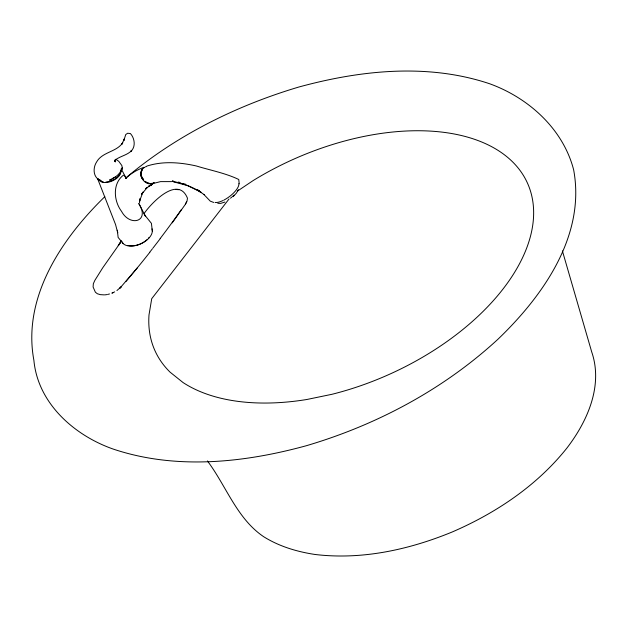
<?xml version="1.0" encoding="UTF-8"?>
<svg xmlns="http://www.w3.org/2000/svg" width="627" height="627" viewBox="0 0 627 627"><rect width="100%" height="100%" fill="white"/><g stroke="black" fill="none" stroke-linecap="round" stroke-linejoin="round"><path stroke-width="0.94" d="M239.208 183.805L238.762 179.487C225.649 173.17 210.374 170.285 196.322 165.975C180.129 162.33 162.801 160.888 146.804 166.116M142.415 168.812C137.501 175.058 144.555 185.89 152.29 183.531M140.832 172.151L140.965 176.054L141.914 178.327M139.5 202.717L140.127 198.547L139.641 200.875L142.964 192.05L141.577 194.26L147.463 187.277L145.558 188.649L152.4 184.252L148.528 186.313L152.055 184.557M114.882 160.63L114.772 161.155L114.749 160.7M121.748 169.517L122.241 167.973L121.857 165.536L118.738 161.296L115.823 159.266M120.125 243.033L118.237 245.643L121.285 240.572M121.183 170.285C119.091 175.105 114.365 177.997 109.647 179.839M186.54 201.941L185.529 203.963L186.995 201.283L187.465 198.179C177.935 174.745 150.793 203.556 143.889 213.846M114.6 161.39L115.642 159.642L114.553 160.598C119.585 156.107 127.093 155.48 131.717 150.496L130.502 151.601C136.059 147.345 134.789 138.199 130.4 133.543L127.681 133.245L125.761 134.515L123.778 140.667L124.42 138.716L121.826 144.265L122.774 142.713C116.481 152.157 102.295 151.828 96.621 161.954C92.741 167.84 92.945 177.425 100.296 180.396M238.432 189.699L236.316 193.234L233.119 196.627M172.245 222.836L185.521 204.112M120.298 242.806L102.75 267.768L94.849 280.371L93.345 283.71L93.094 286.986L95.382 292.213L97.357 293.75L100.249 294.635L104.223 294.886M141.428 170.325L141.961 169.627M160.324 238.55L152.894 248.167M229.051 198.955L151.726 298.679L149.007 314.895A204.23 117.727 -24.2 0 0 170.097 372.172L183.045 382.541A204.23 117.727 -24.2 0 0 306.885 399.485L331.887 394.312A204.23 117.727 -24.2 0 0 529.282 187.551A204.23 117.727 -24.2 0 0 253.183 180.545L237.39 191.141M149.657 252.313L152.361 248.856M148.333 238.487L149.171 237.421M137.266 267.948L119.82 288.271M104.842 196.659C61.752 238.581 22.125 297.308 33.889 360.298C37.863 403.404 74.394 435.561 113.377 449.128C175.803 470.023 243.746 462.836 306.164 445.773C376.851 424.957 443.54 389.351 497.877 339.309C542.958 296.062 585.884 235.611 573.642 169.799C563.085 128.88 528.49 97.781 489.593 83.736C427.794 63.045 360.525 70.161 298.718 87.059C235.94 105.767 175.889 135.62 125.721 178.029M152.847 183.789L153.976 182.661M143.881 167.605C139.97 170.489 140.519 176.618 143.646 179.871L142.07 177.214M119.726 288.248L121.544 286.484L116.92 290.544M125.737 178.507C130.8 173.405 137.141 169.792 143.842 167.315M147.047 239.694C141.914 244.264 134.656 246.897 127.814 245.478M153.537 183.202L154.03 182.763L152.776 183.123M143.755 167.84L144.351 167.511M112.021 293.083L114.678 291.868M113.134 178.068L115.352 177.088M109.678 180.262L111.998 179.259M112.037 293.075L113.362 292.558M152.369 183.672L160.543 181.618L171.633 181.611M224.874 202.066L220.68 203.399L217.796 203.313M145.103 166.947L146.428 166.594M107.969 294.361L109.506 293.969M107.201 294.557L104.889 294.87M172.425 181.062L173.123 181.085M178.805 189.691L175.411 189.472M172.354 181.038L173.264 181.14M181.07 183.397L185.639 184.22M172.597 181.485C182.904 182.927 192.638 187.16 201.447 192.591L199.433 191.423M173.703 181.877L187.41 185.553L200.562 191.893M178.35 182.081L180.043 182.481M213.674 202.443L210.288 201.165L203.767 194.37L204.23 194.707L199.214 191.204M101.362 180.725L97.812 178.985L99.238 179.745M197.239 189.558L199.402 190.812M123.237 243.652L118.127 237.421L117.351 230.211L117.688 232.75L115.572 224.576L97.608 178.711L98.635 180.341M144.304 214.497L151.428 223.377L152.337 231.371M121.207 168.757L126.239 178.46M144.735 215.163L145.597 216.48L138.724 203.367M207.419 460.939C226.222 485.941 236.865 518.647 263.716 536.736C279.227 546.423 296.892 551.705 314.864 554.448C361.638 560.13 408.969 549.754 452.161 532.002C495.941 513.082 536.916 485.706 566.839 448.148C587.374 421.446 603.315 385.762 591.731 352.006L562.395 250.894M138.998 203.885C150.182 221.833 129.844 227.021 121.536 211.338C113.699 201.001 112.319 183.742 123.3 175.254L124.373 175.388L126.223 178.507M114.616 160.316L115.36 161.938L114.702 160.449M149.814 252.313A861.279 427.559 -29.8 0 1 125.823 281.609M181.438 209.504A861.279 427.332 -29.8 0 1 160.167 238.55M233.973 195.138A12.132 4.561 -36.5 0 1 232.664 196.392M231.974 196.996A12.132 4.561 -36.5 0 1 230.477 198.187M146.373 182.253A8.7 7.156 53.4 0 1 145.519 181.681M152.314 183.374A9.107 7.485 53.3 0 1 144.829 181.227M147.267 182.723A8.668 7.132 53.4 0 0 150.08 183.468A8.77 7.21 53.4 0 0 151.914 183.358M141.616 171.508A9.225 7.587 53.4 0 1 142.094 170.238M238.832 183.625A15.816 5.941 -36.6 0 1 223.917 200.076M223.11 200.475A15.816 5.941 -36.6 0 1 215.069 202.474M119.875 173.93A12.015 6.921 -24.2 0 1 115.258 178.687M114.616 179.103A12.015 6.921 -24.2 0 1 109.623 181.313M108.886 181.516A12.015 6.921 -24.2 0 1 105.979 181.987M103.306 181.924A12.015 6.921 -24.2 0 1 101.746 181.579M120.737 169.878A12.015 6.921 -24.2 0 1 113.495 180.388A12.015 6.921 -24.2 0 1 99.607 180.741M152 228.863A16.357 9.429 -24.2 0 1 140.205 244.075A16.357 9.429 -24.2 0 1 121.881 241.575M122.241 167.973L121.082 171.375L122.241 167.973"/></g></svg>
